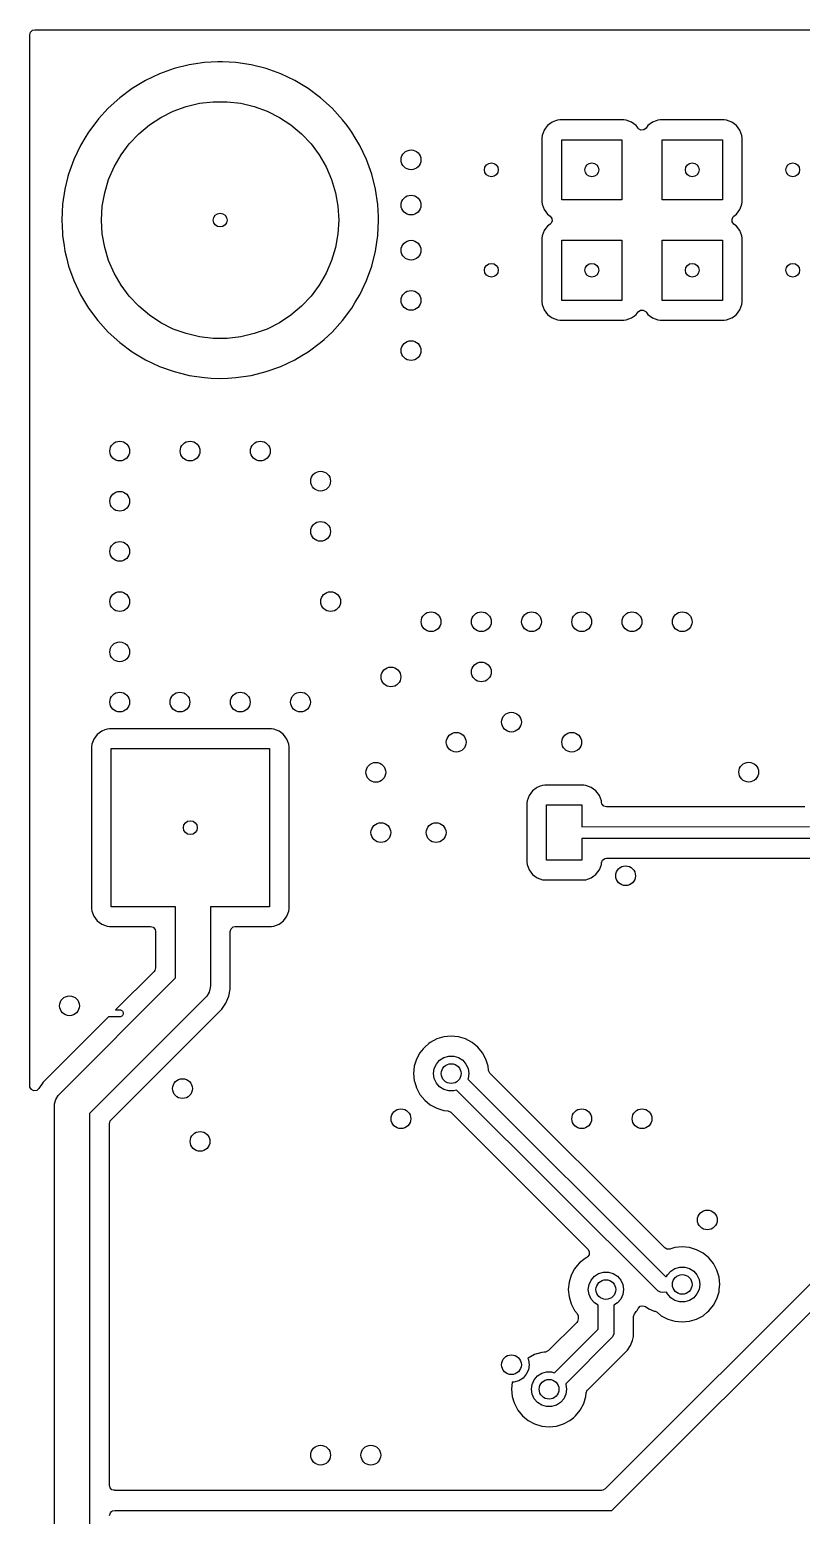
# Model space of a CAD drawing. Extents: x 0.01 to 3.19, y 0.01 to 2.39.
# Drawn here: x 0.01 to 0.779, y 0.91 to 2.39 of the extents above; entities that cross this region are included whole.
import ezdxf

# ---------------------------------------------------------------- set-up
doc = ezdxf.new("R2010")
doc.units = 0
doc.header["$MEASUREMENT"] = 0
doc.layers.add('BLACK', color=7, linetype='CONTINUOUS')

msp = doc.modelspace()

# ---------------------------------------------------------------- linework, layer by layer
at = {"layer": 'BLACK', "linetype": 'CONTINUOUS'}
for p, q in [((0.0104, 2.3846), (0.0112, 2.3873)), ((0.0104, 2.2), (0.0104, 2.3846)), ((0.0112, 2.3873), (0.0133, 2.3891)), ((0.0133, 2.3891), (0.0154, 2.3896)), ((0.0154, 2.3896), (3.1846, 2.3896)), ((0.1692, 2.3547), (0.1542, 2.3509)), ((0.1845, 2.3569), (0.1692, 2.3547)), ((0.1977, 2.3576), (0.1845, 2.3569)), ((0.2, 2.3577), (0.1977, 2.3576)), ((0.2022, 2.3576), (0.2, 2.3577)), ((0.2, 2.3577), (0.2, 2.3577)), ((0.2155, 2.3569), (0.2022, 2.3576)), ((0.2308, 2.3547), (0.2155, 2.3569)), ((0.2458, 2.3509), (0.2308, 2.3547)), ((0.1257, 2.3391), (0.1124, 2.3311)), ((0.1397, 2.3457), (0.1257, 2.3391)), ((0.1542, 2.3509), (0.1397, 2.3457)), ((0.2603, 2.3457), (0.2458, 2.3509)), ((0.2743, 2.3391), (0.2603, 2.3457)), ((0.2876, 2.3311), (0.2743, 2.3391)), ((0.1124, 2.3311), (0.1, 2.3219)), ((0.1124, 2.3311), (0.1124, 2.3311)), ((0.3, 2.3219), (0.2876, 2.3311)), ((0.2876, 2.3311), (0.2876, 2.3311)), ((0.0885, 2.3115), (0.0788, 2.3008)), ((0.1, 2.3219), (0.0885, 2.3115)), ((0.1, 2.3219), (0.1, 2.3219)), ((0.1, 2.3219), (0.1, 2.3219)), ((0.1409, 2.3023), (0.1532, 2.3085)), ((0.1532, 2.3085), (0.1661, 2.3131)), ((0.1661, 2.3131), (0.1795, 2.3163)), ((0.1795, 2.3163), (0.1931, 2.3179)), ((0.1931, 2.3179), (0.2069, 2.3179)), ((0.2069, 2.3179), (0.2205, 2.3163)), ((0.2205, 2.3163), (0.2339, 2.3131)), ((0.2339, 2.3131), (0.2468, 2.3085)), ((0.2468, 2.3085), (0.2591, 2.3023)), ((0.3115, 2.3115), (0.3, 2.3219)), ((0.3, 2.3219), (0.3, 2.3219)), ((0.3219, 2.3), (0.3115, 2.3115)), ((0.0781, 2.3), (0.0689, 2.2876)), ((0.0788, 2.3008), (0.0781, 2.3)), ((0.1189, 2.2859), (0.1295, 2.2947)), ((0.1295, 2.2947), (0.1409, 2.3023)), ((0.2591, 2.3023), (0.2705, 2.2947)), ((0.2705, 2.2947), (0.2811, 2.2859)), ((0.3263, 2.2941), (0.3219, 2.3)), ((0.3219, 2.3), (0.3219, 2.3)), ((0.3219, 2.3), (0.3219, 2.3)), ((0.3311, 2.2876), (0.3263, 2.2941)), ((0.5259, 2.2941), (0.524, 2.2915)), ((0.5282, 2.2958), (0.5259, 2.2941)), ((0.5305, 2.2975), (0.5282, 2.2958)), ((0.534, 2.2988), (0.5305, 2.2975)), ((0.5305, 2.2975), (0.5305, 2.2975)), ((0.5305, 2.2975), (0.5305, 2.2975)), ((0.5358, 2.2995), (0.534, 2.2988)), ((0.5381, 2.2997), (0.5358, 2.2995)), ((0.6019, 2.2997), (0.5381, 2.2997)), ((0.6042, 2.2995), (0.6019, 2.2997)), ((0.6095, 2.2975), (0.6042, 2.2995)), ((0.6141, 2.2941), (0.6095, 2.2975)), ((0.616, 2.2915), (0.6141, 2.2941)), ((0.6259, 2.2941), (0.624, 2.2915)), ((0.6305, 2.2975), (0.6259, 2.2941)), ((0.634, 2.2988), (0.6305, 2.2975)), ((0.6305, 2.2975), (0.6305, 2.2975)), ((0.6305, 2.2975), (0.6305, 2.2975)), ((0.6358, 2.2995), (0.634, 2.2988)), ((0.6381, 2.2997), (0.6358, 2.2995)), ((0.7019, 2.2997), (0.6381, 2.2997)), ((0.7042, 2.2995), (0.7019, 2.2997)), ((0.7095, 2.2975), (0.7042, 2.2995)), ((0.7141, 2.2941), (0.7095, 2.2975)), ((0.7175, 2.2895), (0.7141, 2.2941)), ((0.0652, 2.2815), (0.0609, 2.2743)), ((0.0689, 2.2876), (0.0652, 2.2815)), ((0.1095, 2.2759), (0.1189, 2.2859)), ((0.2811, 2.2859), (0.2905, 2.2759)), ((0.3345, 2.2819), (0.3311, 2.2876)), ((0.3391, 2.2743), (0.3345, 2.2819)), ((0.5205, 2.2842), (0.5203, 2.2819)), ((0.5203, 2.2819), (0.5203, 2.2181)), ((0.5225, 2.2895), (0.5205, 2.2842)), ((0.5227, 2.2897), (0.5225, 2.2895)), ((0.5225, 2.2895), (0.5225, 2.2895)), ((0.524, 2.2915), (0.5227, 2.2897)), ((0.54, 2.22), (0.54, 2.28)), ((0.54, 2.28), (0.6, 2.28)), ((0.6, 2.28), (0.6, 2.22)), ((0.6165, 2.2909), (0.616, 2.2915)), ((0.6189, 2.2896), (0.6165, 2.2909)), ((0.6217, 2.2898), (0.6189, 2.2896)), ((0.624, 2.2915), (0.6217, 2.2898)), ((0.64, 2.22), (0.64, 2.28)), ((0.64, 2.28), (0.7, 2.28)), ((0.7, 2.28), (0.7, 2.22)), ((0.7195, 2.2842), (0.7175, 2.2895)), ((0.7175, 2.2895), (0.7175, 2.2895)), ((0.7175, 2.2895), (0.7175, 2.2895)), ((0.7175, 2.2895), (0.7175, 2.2895)), ((0.7197, 2.2819), (0.7195, 2.2842)), ((0.7197, 2.2181), (0.7197, 2.2819)), ((0.0609, 2.2743), (0.0543, 2.2603)), ((0.0945, 2.253), (0.1013, 2.2649)), ((0.1013, 2.2649), (0.1095, 2.2759)), ((0.2905, 2.2759), (0.2987, 2.2649)), ((0.2987, 2.2649), (0.3055, 2.253)), ((0.3457, 2.2603), (0.3391, 2.2743)), ((0.0543, 2.2603), (0.0491, 2.2458)), ((0.0543, 2.2603), (0.0543, 2.2603)), ((0.089, 2.2404), (0.0945, 2.253)), ((0.3055, 2.253), (0.311, 2.2404)), ((0.3509, 2.2458), (0.3457, 2.2603)), ((0.0485, 2.2433), (0.0453, 2.2308)), ((0.0491, 2.2458), (0.0485, 2.2433)), ((0.0851, 2.2272), (0.089, 2.2404)), ((0.311, 2.2404), (0.3149, 2.2272)), ((0.3547, 2.2308), (0.3509, 2.2458)), ((0.0453, 2.2308), (0.0431, 2.2158)), ((0.0453, 2.2308), (0.0453, 2.2308)), ((0.0827, 2.2137), (0.0851, 2.2272)), ((0.3149, 2.2272), (0.3173, 2.2137)), ((0.3569, 2.2155), (0.3547, 2.2308)), ((0.6, 2.22), (0.54, 2.22)), ((0.7, 2.22), (0.64, 2.22)), ((0.0427, 2.2081), (0.0423, 2.2)), ((0.0431, 2.2155), (0.0427, 2.2081)), ((0.0431, 2.2158), (0.0431, 2.2155)), ((0.0819, 2.2), (0.0827, 2.2137)), ((0.3173, 2.2137), (0.3181, 2.2)), ((0.3575, 2.2035), (0.3569, 2.2155)), ((0.5203, 2.2181), (0.5203, 2.2181)), ((0.5203, 2.2181), (0.5205, 2.2158)), ((0.5205, 2.2158), (0.5205, 2.2158)), ((0.5205, 2.2158), (0.5225, 2.2105)), ((0.5225, 2.2105), (0.5225, 2.2105)), ((0.5225, 2.2105), (0.5259, 2.2059)), ((0.5259, 2.2059), (0.5272, 2.205)), ((0.5272, 2.205), (0.5285, 2.204)), ((0.7115, 2.204), (0.7141, 2.2059)), ((0.7141, 2.2059), (0.7175, 2.2105)), ((0.7175, 2.2105), (0.7188, 2.214)), ((0.7175, 2.2105), (0.7175, 2.2105)), ((0.7175, 2.2105), (0.7175, 2.2105)), ((0.7188, 2.214), (0.7195, 2.2158)), ((0.7195, 2.2158), (0.7197, 2.2181)), ((0.0104, 1.781), (0.0104, 2.2)), ((0.0423, 2.2), (0.0426, 2.194)), ((0.0423, 2.2), (0.0423, 2.2)), ((0.0426, 2.194), (0.043, 2.1865)), ((0.0827, 2.1863), (0.0819, 2.2)), ((0.3181, 2.2), (0.3173, 2.1863)), ((0.3569, 2.1845), (0.3577, 2.1995)), ((0.3577, 2.2), (0.3575, 2.2035)), ((0.3577, 2.1995), (0.3577, 2.2)), ((0.3577, 2.2), (0.3577, 2.2)), ((0.5227, 2.1897), (0.5225, 2.1895)), ((0.5242, 2.1918), (0.5227, 2.1897)), ((0.5259, 2.1941), (0.5242, 2.1918)), ((0.5285, 2.196), (0.5259, 2.1941)), ((0.5259, 2.1941), (0.5259, 2.1941)), ((0.5259, 2.1941), (0.5259, 2.1941)), ((0.5285, 2.204), (0.5302, 2.2017)), ((0.5291, 2.1965), (0.5285, 2.196)), ((0.5304, 2.1989), (0.5291, 2.1965)), ((0.5302, 2.2017), (0.5304, 2.1989)), ((0.7096, 2.2011), (0.7109, 2.2035)), ((0.7098, 2.1983), (0.7096, 2.2011)), ((0.7115, 2.196), (0.7098, 2.1983)), ((0.7109, 2.2035), (0.7115, 2.204)), ((0.7141, 2.1941), (0.7115, 2.196)), ((0.7175, 2.1895), (0.7141, 2.1941)), ((0.043, 2.1865), (0.0431, 2.1845)), ((0.0431, 2.1845), (0.0431, 2.1845)), ((0.0431, 2.1845), (0.0446, 2.1742)), ((0.0851, 2.1728), (0.0827, 2.1863)), ((0.3173, 2.1863), (0.3149, 2.1728)), ((0.3547, 2.1692), (0.3569, 2.1845)), ((0.5205, 2.1842), (0.5203, 2.1819)), ((0.5203, 2.1819), (0.5203, 2.1181)), ((0.5225, 2.1895), (0.5205, 2.1842)), ((0.5225, 2.1895), (0.5225, 2.1895)), ((0.54, 2.12), (0.54, 2.18)), ((0.54, 2.18), (0.6, 2.18)), ((0.6, 2.18), (0.6, 2.12)), ((0.64, 2.12), (0.64, 2.18)), ((0.64, 2.18), (0.7, 2.18)), ((0.7, 2.18), (0.7, 2.12)), ((0.7195, 2.1842), (0.7175, 2.1895)), ((0.7175, 2.1895), (0.7175, 2.1895)), ((0.7175, 2.1895), (0.7175, 2.1895)), ((0.7175, 2.1895), (0.7175, 2.1895)), ((0.7197, 2.1819), (0.7195, 2.1842)), ((0.7197, 2.1181), (0.7197, 2.1819)), ((0.0446, 2.1742), (0.0453, 2.1692)), ((0.0453, 2.1692), (0.047, 2.1628)), ((0.047, 2.1628), (0.0491, 2.1542)), ((0.089, 2.1596), (0.0851, 2.1728)), ((0.3149, 2.1728), (0.311, 2.1596)), ((0.3509, 2.1542), (0.3547, 2.1692)), ((0.0491, 2.1542), (0.0543, 2.1397)), ((0.0945, 2.147), (0.089, 2.1596)), ((0.1013, 2.1351), (0.0945, 2.147)), ((0.3055, 2.147), (0.2987, 2.1351)), ((0.311, 2.1596), (0.3055, 2.147)), ((0.3457, 2.1397), (0.3509, 2.1542)), ((0.0543, 2.1397), (0.0609, 2.1257)), ((0.1095, 2.1241), (0.1013, 2.1351)), ((0.2987, 2.1351), (0.2905, 2.1241)), ((0.3391, 2.1257), (0.3457, 2.1397)), ((0.0609, 2.1257), (0.0689, 2.1124)), ((0.1189, 2.1141), (0.1095, 2.1241)), ((0.2905, 2.1241), (0.2811, 2.1141)), ((0.3311, 2.1124), (0.3345, 2.1181)), ((0.3345, 2.1181), (0.3391, 2.1257)), ((0.5203, 2.1181), (0.5203, 2.1181)), ((0.5203, 2.1181), (0.5205, 2.1158)), ((0.5205, 2.1158), (0.5205, 2.1158)), ((0.5205, 2.1158), (0.5225, 2.1105)), ((0.6, 2.12), (0.54, 2.12)), ((0.7, 2.12), (0.64, 2.12)), ((0.7175, 2.1105), (0.7195, 2.1158)), ((0.7195, 2.1158), (0.7197, 2.1181)), ((0.7195, 2.1158), (0.7195, 2.1158)), ((0.0689, 2.1124), (0.0781, 2.1)), ((0.1295, 2.1053), (0.1189, 2.1141)), ((0.1409, 2.0977), (0.1295, 2.1053)), ((0.2705, 2.1053), (0.2591, 2.0977)), ((0.2811, 2.1141), (0.2705, 2.1053)), ((0.3219, 2.1), (0.3311, 2.1124)), ((0.5225, 2.1105), (0.5225, 2.1105)), ((0.5225, 2.1105), (0.5259, 2.1059)), ((0.5259, 2.1059), (0.5305, 2.1025)), ((0.5305, 2.1025), (0.5305, 2.1025)), ((0.5305, 2.1025), (0.5358, 2.1005)), ((0.6042, 2.1005), (0.6095, 2.1025)), ((0.6095, 2.1025), (0.6126, 2.1048)), ((0.6095, 2.1025), (0.6095, 2.1025)), ((0.6095, 2.1025), (0.6095, 2.1025)), ((0.6126, 2.1048), (0.6141, 2.1059)), ((0.6141, 2.1059), (0.616, 2.1085)), ((0.6141, 2.1059), (0.6141, 2.1059)), ((0.6141, 2.1059), (0.6141, 2.1059)), ((0.616, 2.1085), (0.6183, 2.1102)), ((0.6183, 2.1102), (0.6211, 2.1104)), ((0.6211, 2.1104), (0.6235, 2.1091)), ((0.6235, 2.1091), (0.624, 2.1085)), ((0.624, 2.1085), (0.6243, 2.1081)), ((0.6243, 2.1081), (0.6259, 2.1059)), ((0.6259, 2.1059), (0.6305, 2.1025)), ((0.6305, 2.1025), (0.6305, 2.1025)), ((0.6305, 2.1025), (0.6358, 2.1005)), ((0.7042, 2.1005), (0.7095, 2.1025)), ((0.7095, 2.1025), (0.711, 2.1037)), ((0.7095, 2.1025), (0.7095, 2.1025)), ((0.7095, 2.1025), (0.7095, 2.1025)), ((0.711, 2.1037), (0.7141, 2.1059)), ((0.7141, 2.1059), (0.7158, 2.1082)), ((0.7158, 2.1082), (0.7175, 2.1105)), ((0.7175, 2.1105), (0.7175, 2.1105)), ((0.7175, 2.1105), (0.7175, 2.1105)), ((0.0781, 2.1), (0.0885, 2.0885)), ((0.0885, 2.0885), (0.1, 2.0781)), ((0.1532, 2.0915), (0.1409, 2.0977)), ((0.1661, 2.0869), (0.1532, 2.0915)), ((0.1795, 2.0837), (0.1661, 2.0869)), ((0.2339, 2.0869), (0.2205, 2.0837)), ((0.2468, 2.0915), (0.2339, 2.0869)), ((0.2591, 2.0977), (0.2468, 2.0915)), ((0.3034, 2.0812), (0.3115, 2.0885)), ((0.3115, 2.0885), (0.3219, 2.1)), ((0.3219, 2.1), (0.3219, 2.1)), ((0.3219, 2.1), (0.3219, 2.1)), ((0.5358, 2.1005), (0.5358, 2.1005)), ((0.5358, 2.1005), (0.5381, 2.1003)), ((0.5381, 2.1003), (0.5381, 2.1003)), ((0.5381, 2.1003), (0.6019, 2.1003)), ((0.6019, 2.1003), (0.6042, 2.1005)), ((0.6019, 2.1003), (0.6019, 2.1003)), ((0.6042, 2.1005), (0.6042, 2.1005)), ((0.6358, 2.1005), (0.6358, 2.1005)), ((0.6358, 2.1005), (0.6381, 2.1003)), ((0.6381, 2.1003), (0.6381, 2.1003)), ((0.6381, 2.1003), (0.7019, 2.1003)), ((0.7019, 2.1003), (0.7042, 2.1005)), ((0.7019, 2.1003), (0.7019, 2.1003)), ((0.7042, 2.1005), (0.7042, 2.1005)), ((0.1, 2.0781), (0.1124, 2.0689)), ((0.1931, 2.0821), (0.1795, 2.0837)), ((0.2069, 2.0821), (0.1931, 2.0821)), ((0.2205, 2.0837), (0.2069, 2.0821)), ((0.2876, 2.0689), (0.3, 2.0781)), ((0.3, 2.0781), (0.3034, 2.0812)), ((0.1124, 2.0689), (0.1257, 2.0609)), ((0.1257, 2.0609), (0.1397, 2.0543)), ((0.2603, 2.0543), (0.2743, 2.0609)), ((0.2743, 2.0609), (0.2814, 2.0652)), ((0.2814, 2.0652), (0.2876, 2.0689)), ((0.1397, 2.0543), (0.1542, 2.0491)), ((0.1542, 2.0491), (0.1617, 2.0472)), ((0.1617, 2.0472), (0.1692, 2.0453)), ((0.1692, 2.0453), (0.1692, 2.0453)), ((0.1692, 2.0453), (0.1692, 2.0453)), ((0.1692, 2.0453), (0.1845, 2.0431)), ((0.1845, 2.0431), (0.1845, 2.0431)), ((0.1845, 2.0431), (0.1845, 2.0431)), ((0.1845, 2.0431), (0.1912, 2.0427)), ((0.1912, 2.0427), (0.2, 2.0423)), ((0.2, 2.0423), (0.2077, 2.0427)), ((0.2, 2.0423), (0.2, 2.0423)), ((0.2, 2.0423), (0.2, 2.0423)), ((0.2077, 2.0427), (0.2155, 2.0431)), ((0.2155, 2.0431), (0.2308, 2.0453)), ((0.2155, 2.0431), (0.2155, 2.0431)), ((0.2155, 2.0431), (0.2155, 2.0431)), ((0.2308, 2.0453), (0.242, 2.0482)), ((0.2308, 2.0453), (0.2308, 2.0453)), ((0.242, 2.0482), (0.2458, 2.0491)), ((0.2458, 2.0491), (0.2603, 2.0543)), ((0.2603, 2.0543), (0.2603, 2.0543)), ((0.0104, 1.3378), (0.0104, 1.781)), ((0.0775, 1.6877), (0.0741, 1.6832)), ((0.0799, 1.6895), (0.0775, 1.6877)), ((0.0821, 1.6911), (0.0799, 1.6895)), ((0.0851, 1.6923), (0.0821, 1.6911)), ((0.0821, 1.6911), (0.0821, 1.6911)), ((0.0821, 1.6911), (0.0821, 1.6911)), ((0.0874, 1.6931), (0.0851, 1.6923)), ((0.0897, 1.6934), (0.0874, 1.6931)), ((0.251, 1.6934), (0.0897, 1.6934)), ((0.2533, 1.6931), (0.251, 1.6934)), ((0.2586, 1.6911), (0.2533, 1.6931)), ((0.2632, 1.6877), (0.2586, 1.6911)), ((0.2665, 1.6832), (0.2632, 1.6877)), ((0.0721, 1.6779), (0.0719, 1.6755)), ((0.0719, 1.6755), (0.0719, 1.5143)), ((0.0741, 1.6832), (0.0721, 1.6779)), ((0.0741, 1.6832), (0.0741, 1.6832)), ((0.0916, 1.5162), (0.0916, 1.6737)), ((0.0916, 1.6737), (0.2491, 1.6737)), ((0.2491, 1.6737), (0.2491, 1.5162)), ((0.2685, 1.6779), (0.2665, 1.6832)), ((0.2688, 1.6755), (0.2685, 1.6779)), ((0.2688, 1.5143), (0.2688, 1.6755)), ((0.5109, 1.6316), (0.5075, 1.627)), ((0.5146, 1.6343), (0.5109, 1.6316)), ((0.5155, 1.635), (0.5146, 1.6343)), ((0.5185, 1.6361), (0.5155, 1.635)), ((0.5155, 1.635), (0.5155, 1.635)), ((0.5155, 1.635), (0.5155, 1.635)), ((0.5208, 1.637), (0.5185, 1.6361)), ((0.5231, 1.6372), (0.5208, 1.637)), ((0.5619, 1.6372), (0.5231, 1.6372)), ((0.5642, 1.637), (0.5619, 1.6372)), ((0.5695, 1.635), (0.5642, 1.637)), ((0.5741, 1.6316), (0.5695, 1.635)), ((0.5775, 1.627), (0.5741, 1.6316)), ((0.5055, 1.6217), (0.5053, 1.6194)), ((0.5053, 1.6194), (0.5053, 1.5606)), ((0.5075, 1.627), (0.5055, 1.6217)), ((0.5075, 1.627), (0.5075, 1.627)), ((0.525, 1.5625), (0.525, 1.6175)), ((0.525, 1.6175), (0.56, 1.6175)), ((0.56, 1.6175), (0.56, 1.5958)), ((0.5795, 1.6217), (0.5775, 1.627)), ((0.5795, 1.6211), (0.5795, 1.6217)), ((0.5796, 1.62), (0.5795, 1.6211)), ((0.5801, 1.6185), (0.5796, 1.62)), ((0.5819, 1.6164), (0.5801, 1.6185)), ((0.5846, 1.6156), (0.5819, 1.6164)), ((0.7822, 1.6156), (0.5846, 1.6156)), ((0.56, 1.5958), (0.7867, 1.5959)), ((0.79, 1.5842), (0.56, 1.5841)), ((0.56, 1.5841), (0.56, 1.5625)), ((0.5053, 1.5606), (0.5053, 1.5606)), ((0.5053, 1.5606), (0.5055, 1.5583)), ((0.5055, 1.5583), (0.5055, 1.5583)), ((0.5055, 1.5583), (0.5075, 1.553)), ((0.56, 1.5625), (0.525, 1.5625)), ((0.5775, 1.553), (0.5795, 1.5583)), ((0.5795, 1.5583), (0.5796, 1.56)), ((0.5795, 1.5583), (0.5795, 1.5583)), ((0.5796, 1.56), (0.5807, 1.5625)), ((0.5807, 1.5625), (0.583, 1.5641)), ((0.583, 1.5641), (0.5846, 1.5644)), ((0.5846, 1.5644), (0.7914, 1.5644)), ((0.5075, 1.553), (0.5075, 1.553)), ((0.5075, 1.553), (0.5109, 1.5484)), ((0.5109, 1.5484), (0.5155, 1.545)), ((0.5155, 1.545), (0.5155, 1.545)), ((0.5155, 1.545), (0.5208, 1.543)), ((0.5208, 1.543), (0.5208, 1.543)), ((0.5208, 1.543), (0.5231, 1.5428)), ((0.5231, 1.5428), (0.5231, 1.5428)), ((0.5231, 1.5428), (0.5619, 1.5428)), ((0.5619, 1.5428), (0.5642, 1.543)), ((0.5619, 1.5428), (0.5619, 1.5428)), ((0.5642, 1.543), (0.5695, 1.545)), ((0.5642, 1.543), (0.5642, 1.543)), ((0.5695, 1.545), (0.5721, 1.547)), ((0.5695, 1.545), (0.5695, 1.545)), ((0.5695, 1.545), (0.5695, 1.545)), ((0.5721, 1.547), (0.5741, 1.5484)), ((0.5741, 1.5484), (0.5758, 1.5507)), ((0.5758, 1.5507), (0.5775, 1.553)), ((0.5775, 1.553), (0.5775, 1.553)), ((0.5775, 1.553), (0.5775, 1.553)), ((0.0719, 1.5143), (0.0719, 1.5143)), ((0.0719, 1.5143), (0.0721, 1.5119)), ((0.0721, 1.5119), (0.0721, 1.5119)), ((0.0721, 1.5119), (0.0741, 1.5066)), ((0.1554, 1.5162), (0.0916, 1.5162)), ((0.1555, 1.4452), (0.1554, 1.5162)), ((0.2491, 1.5162), (0.1903, 1.5162)), ((0.1903, 1.5162), (0.1904, 1.4378)), ((0.2665, 1.5066), (0.2685, 1.5119)), ((0.2685, 1.5119), (0.2688, 1.5143)), ((0.2685, 1.5119), (0.2685, 1.5119)), ((0.0741, 1.5066), (0.0741, 1.5066)), ((0.0741, 1.5066), (0.0775, 1.5021)), ((0.0775, 1.5021), (0.0821, 1.4987)), ((0.0821, 1.4987), (0.0821, 1.4987)), ((0.0821, 1.4987), (0.0874, 1.4967)), ((0.0874, 1.4967), (0.0874, 1.4967)), ((0.0874, 1.4967), (0.0897, 1.4965)), ((0.0897, 1.4965), (0.0897, 1.4965)), ((0.0897, 1.4965), (0.1306, 1.4965)), ((0.1306, 1.4965), (0.1333, 1.4957)), ((0.1333, 1.4957), (0.1352, 1.4936)), ((0.2108, 1.4942), (0.213, 1.496)), ((0.213, 1.496), (0.215, 1.4965)), ((0.215, 1.4965), (0.251, 1.4965)), ((0.251, 1.4965), (0.2533, 1.4967)), ((0.251, 1.4965), (0.251, 1.4965)), ((0.2533, 1.4967), (0.2586, 1.4987)), ((0.2533, 1.4967), (0.2533, 1.4967)), ((0.2586, 1.4987), (0.2601, 1.4998)), ((0.2586, 1.4987), (0.2586, 1.4987)), ((0.2586, 1.4987), (0.2586, 1.4987)), ((0.2601, 1.4998), (0.2632, 1.5021)), ((0.2632, 1.5021), (0.2658, 1.5057)), ((0.2658, 1.5057), (0.2665, 1.5066)), ((0.2665, 1.5066), (0.2665, 1.5066)), ((0.2665, 1.5066), (0.2665, 1.5066)), ((0.1352, 1.4936), (0.1356, 1.4915)), ((0.1356, 1.4915), (0.1356, 1.4553)), ((0.2101, 1.4915), (0.2108, 1.4942)), ((0.2101, 1.4415), (0.2101, 1.4915)), ((0.1342, 1.4518), (0.0959, 1.4135)), ((0.1348, 1.4526), (0.1342, 1.4518)), ((0.1356, 1.4553), (0.1348, 1.4526)), ((0.0387, 1.3283), (0.1555, 1.4452)), ((0.1902, 1.4355), (0.189, 1.4311)), ((0.1904, 1.4378), (0.1902, 1.4355)), ((0.2101, 1.4342), (0.2101, 1.4415)), ((0.1867, 1.4272), (0.07, 1.3102)), ((0.189, 1.4311), (0.1867, 1.4272)), ((0.2058, 1.4202), (0.2086, 1.427)), ((0.2086, 1.427), (0.2101, 1.4342)), ((0.0889, 1.4065), (0.0289, 1.3465)), ((0.1007, 1.4065), (0.0889, 1.4065)), ((0.0959, 1.4135), (0.1, 1.4135)), ((0.1, 1.4135), (0.1007, 1.4135)), ((0.1007, 1.4135), (0.102, 1.4129)), ((0.102, 1.4071), (0.1007, 1.4065)), ((0.102, 1.4129), (0.1029, 1.412)), ((0.1029, 1.408), (0.102, 1.4071)), ((0.1029, 1.412), (0.1035, 1.4107)), ((0.1035, 1.4093), (0.1029, 1.408)), ((0.1035, 1.4107), (0.1035, 1.4093)), ((0.1376, 1.35), (0.2017, 1.4141)), ((0.2017, 1.4141), (0.2058, 1.4202)), ((0.2017, 1.4141), (0.2017, 1.4141)), ((0.4036, 1.3764), (0.402, 1.3746)), ((0.4079, 1.38), (0.4036, 1.3764)), ((0.4092, 1.3811), (0.4079, 1.38)), ((0.4157, 1.3846), (0.4092, 1.3811)), ((0.4092, 1.3811), (0.4092, 1.3811)), ((0.4092, 1.3811), (0.4092, 1.3811)), ((0.4227, 1.3867), (0.4157, 1.3846)), ((0.43, 1.3874), (0.4227, 1.3867)), ((0.4227, 1.3867), (0.4227, 1.3867)), ((0.4227, 1.3867), (0.4227, 1.3867)), ((0.4373, 1.3867), (0.43, 1.3874)), ((0.43, 1.3874), (0.43, 1.3874)), ((0.4443, 1.3846), (0.4373, 1.3867)), ((0.4373, 1.3867), (0.4373, 1.3867)), ((0.4373, 1.3867), (0.4373, 1.3867)), ((0.4508, 1.3811), (0.4443, 1.3846)), ((0.4564, 1.3764), (0.4508, 1.3811)), ((0.4611, 1.3708), (0.4564, 1.3764)), ((0.3954, 1.3643), (0.3933, 1.3573)), ((0.3989, 1.3708), (0.3954, 1.3643)), ((0.402, 1.3746), (0.3989, 1.3708)), ((0.3989, 1.3708), (0.3989, 1.3708)), ((0.4153, 1.3595), (0.4185, 1.3632)), ((0.4185, 1.3632), (0.4227, 1.3659)), ((0.4227, 1.3659), (0.4275, 1.3673)), ((0.4275, 1.3673), (0.4325, 1.3673)), ((0.4325, 1.3673), (0.4373, 1.3659)), ((0.4373, 1.3659), (0.4415, 1.3632)), ((0.4415, 1.3632), (0.4447, 1.3595)), ((0.4646, 1.3643), (0.4611, 1.3708)), ((0.4667, 1.3573), (0.4646, 1.3643)), ((0.0289, 1.3465), (0.0237, 1.3413)), ((0.0913, 1.3036), (0.1376, 1.35)), ((0.3933, 1.3573), (0.3926, 1.35)), ((0.3926, 1.35), (0.3926, 1.35)), ((0.3926, 1.35), (0.3933, 1.3427)), ((0.3933, 1.3573), (0.3933, 1.3573)), ((0.3933, 1.3573), (0.3933, 1.3573)), ((0.4125, 1.35), (0.4132, 1.3549)), ((0.4132, 1.3451), (0.4125, 1.35)), ((0.4132, 1.3549), (0.4153, 1.3595)), ((0.4447, 1.3595), (0.4468, 1.3549)), ((0.4468, 1.3549), (0.4475, 1.35)), ((0.4475, 1.35), (0.4468, 1.3451)), ((0.4671, 1.3535), (0.4667, 1.3573)), ((0.4667, 1.3573), (0.4667, 1.3573)), ((0.4667, 1.3573), (0.4667, 1.3573)), ((0.4671, 1.353), (0.4671, 1.3535)), ((0.4685, 1.3505), (0.4671, 1.353)), ((0.6426, 1.1764), (0.4685, 1.3505)), ((0.0106, 1.3365), (0.0104, 1.3378)), ((0.0121, 1.3341), (0.0106, 1.3365)), ((0.0146, 1.3329), (0.0121, 1.3341)), ((0.0174, 1.3333), (0.0146, 1.3329)), ((0.0195, 1.3351), (0.0174, 1.3333)), ((0.0196, 1.3352), (0.0195, 1.3351)), ((0.0237, 1.3413), (0.0196, 1.3352)), ((0.0196, 1.3352), (0.0196, 1.3352)), ((0.3933, 1.3427), (0.3933, 1.3427)), ((0.3933, 1.3427), (0.3933, 1.3427)), ((0.3933, 1.3427), (0.3937, 1.3413)), ((0.3937, 1.3413), (0.3954, 1.3357)), ((0.3954, 1.3357), (0.3989, 1.3292)), ((0.4153, 1.3405), (0.4132, 1.3451)), ((0.4185, 1.3368), (0.4153, 1.3405)), ((0.4227, 1.3341), (0.4185, 1.3368)), ((0.4275, 1.3327), (0.4227, 1.3341)), ((0.4325, 1.3327), (0.4275, 1.3327)), ((0.4354, 1.3335), (0.4325, 1.3327)), ((0.6356, 1.1335), (0.4354, 1.3335)), ((0.4468, 1.3451), (0.4465, 1.3444)), ((0.4465, 1.3444), (0.6434, 1.1478)), ((0.0351, 1.3176), (0.0352, 1.3199)), ((0.0352, 0.6401), (0.0351, 1.3176)), ((0.0352, 1.3199), (0.0364, 1.3243)), ((0.0364, 1.3243), (0.0387, 1.3283)), ((0.3989, 1.3292), (0.4036, 1.3236)), ((0.4036, 1.3236), (0.4092, 1.3189)), ((0.4092, 1.3189), (0.4157, 1.3154)), ((0.07, 1.3102), (0.0701, 0.6495)), ((0.0898, 1.3001), (0.0906, 1.3028)), ((0.0906, 1.3028), (0.0913, 1.3036)), ((0.4157, 1.3154), (0.4227, 1.3133)), ((0.4227, 1.3133), (0.4265, 1.3129)), ((0.4265, 1.3129), (0.4291, 1.3119)), ((0.4291, 1.3119), (0.4295, 1.3115)), ((0.4295, 1.3115), (0.5662, 1.1748)), ((0.0898, 0.9399), (0.0898, 1.3001)), ((0.8445, 1.1976), (0.5832, 0.9364)), ((0.5673, 1.1696), (0.5656, 1.1674)), ((0.5662, 1.1748), (0.5675, 1.1724)), ((0.5675, 1.1724), (0.5673, 1.1696)), ((0.59, 0.915), (0.8585, 1.1835)), ((0.6448, 1.1751), (0.6426, 1.1764)), ((0.6476, 1.1751), (0.6448, 1.1751)), ((0.6508, 1.1761), (0.6476, 1.1751)), ((0.6527, 1.1767), (0.6508, 1.1761)), ((0.66, 1.1774), (0.6527, 1.1767)), ((0.6673, 1.1767), (0.66, 1.1774)), ((0.66, 1.1774), (0.66, 1.1774)), ((0.6743, 1.1746), (0.6673, 1.1767)), ((0.6673, 1.1767), (0.6673, 1.1767)), ((0.6673, 1.1767), (0.6673, 1.1767)), ((0.6808, 1.1711), (0.6743, 1.1746)), ((0.6864, 1.1664), (0.6808, 1.1711)), ((0.5529, 1.1557), (0.5495, 1.1492)), ((0.5555, 1.1588), (0.5529, 1.1557)), ((0.5529, 1.1557), (0.5529, 1.1557)), ((0.5576, 1.1614), (0.5555, 1.1588)), ((0.5633, 1.166), (0.5576, 1.1614)), ((0.565, 1.1669), (0.5633, 1.166)), ((0.5656, 1.1674), (0.565, 1.1669)), ((0.6485, 1.1532), (0.6527, 1.1559)), ((0.6527, 1.1559), (0.6575, 1.1573)), ((0.6575, 1.1573), (0.6625, 1.1573)), ((0.6625, 1.1573), (0.6673, 1.1559)), ((0.6673, 1.1559), (0.6715, 1.1532)), ((0.6911, 1.1608), (0.6864, 1.1664)), ((0.6946, 1.1543), (0.6911, 1.1608)), ((0.6967, 1.1473), (0.6946, 1.1543)), ((0.5474, 1.1422), (0.5466, 1.1349)), ((0.5495, 1.1492), (0.5474, 1.1422)), ((0.5474, 1.1422), (0.5474, 1.1422)), ((0.5474, 1.1422), (0.5474, 1.1422)), ((0.5665, 1.1349), (0.5672, 1.1399)), ((0.5672, 1.1399), (0.5693, 1.1444)), ((0.5693, 1.1444), (0.5726, 1.1482)), ((0.5726, 1.1482), (0.5768, 1.1509)), ((0.5768, 1.1509), (0.5815, 1.1523)), ((0.5815, 1.1523), (0.5865, 1.1523)), ((0.5865, 1.1523), (0.5913, 1.1509)), ((0.5913, 1.1509), (0.5955, 1.1482)), ((0.5955, 1.1482), (0.5988, 1.1444)), ((0.5988, 1.1444), (0.6008, 1.1399)), ((0.6008, 1.1399), (0.6016, 1.1349)), ((0.6434, 1.1478), (0.6445, 1.1478)), ((0.6445, 1.1478), (0.6453, 1.1495)), ((0.6453, 1.1495), (0.6485, 1.1532)), ((0.6715, 1.1532), (0.6747, 1.1495)), ((0.6747, 1.1495), (0.6768, 1.1449)), ((0.6768, 1.1449), (0.6775, 1.14)), ((0.6775, 1.14), (0.6768, 1.1351)), ((0.6974, 1.14), (0.6967, 1.1473)), ((0.6967, 1.1473), (0.6967, 1.1473)), ((0.6967, 1.1473), (0.6967, 1.1473)), ((0.6969, 1.1349), (0.6974, 1.14)), ((0.6974, 1.14), (0.6974, 1.14)), ((0.5466, 1.1349), (0.5466, 1.1349)), ((0.5466, 1.1349), (0.5474, 1.1276)), ((0.5474, 1.1276), (0.5495, 1.1206)), ((0.5672, 1.13), (0.5665, 1.1349)), ((0.5693, 1.1254), (0.5672, 1.13)), ((0.5726, 1.1217), (0.5693, 1.1254)), ((0.5988, 1.1254), (0.5955, 1.1217)), ((0.6008, 1.13), (0.5988, 1.1254)), ((0.6016, 1.1349), (0.6008, 1.13)), ((0.6385, 1.1323), (0.6356, 1.1335)), ((0.64, 1.1321), (0.6385, 1.1323)), ((0.6445, 1.1322), (0.64, 1.1321)), ((0.6453, 1.1305), (0.6445, 1.1322)), ((0.6485, 1.1268), (0.6453, 1.1305)), ((0.6527, 1.1241), (0.6485, 1.1268)), ((0.6715, 1.1268), (0.6673, 1.1241)), ((0.6747, 1.1305), (0.6715, 1.1268)), ((0.6768, 1.1351), (0.6747, 1.1305)), ((0.6911, 1.1192), (0.6946, 1.1257)), ((0.6946, 1.1257), (0.6967, 1.1327)), ((0.6967, 1.1327), (0.6969, 1.1349)), ((0.5495, 1.1206), (0.5529, 1.1141)), ((0.5529, 1.1141), (0.5553, 1.1112)), ((0.5553, 1.1112), (0.5564, 1.1086)), ((0.5762, 1.1193), (0.5726, 1.1217)), ((0.5763, 1.0956), (0.5762, 1.1193)), ((0.5955, 1.1217), (0.5918, 1.1193)), ((0.5918, 1.1193), (0.5919, 1.0922)), ((0.6116, 1.1081), (0.6124, 1.1108)), ((0.6124, 1.1108), (0.6127, 1.1112)), ((0.6127, 1.1112), (0.6142, 1.113)), ((0.6142, 1.113), (0.6151, 1.1141)), ((0.6151, 1.1141), (0.6162, 1.1162)), ((0.6162, 1.1162), (0.6182, 1.1182)), ((0.6182, 1.1182), (0.6209, 1.1188)), ((0.6209, 1.1188), (0.6234, 1.118)), ((0.6234, 1.118), (0.6269, 1.1156)), ((0.6269, 1.1156), (0.632, 1.1135)), ((0.632, 1.1135), (0.632, 1.1135)), ((0.632, 1.1135), (0.633, 1.1133)), ((0.633, 1.1133), (0.6351, 1.1123)), ((0.6351, 1.1123), (0.6392, 1.1089)), ((0.6575, 1.1227), (0.6527, 1.1241)), ((0.6625, 1.1227), (0.6575, 1.1227)), ((0.6673, 1.1241), (0.6625, 1.1227)), ((0.6808, 1.1089), (0.6849, 1.1123)), ((0.6849, 1.1123), (0.6864, 1.1136)), ((0.6864, 1.1136), (0.6911, 1.1192)), ((0.555, 1.1022), (0.5269, 1.0741)), ((0.5329, 1.0521), (0.5763, 1.0956)), ((0.5557, 1.103), (0.555, 1.1022)), ((0.5565, 1.1057), (0.5557, 1.103)), ((0.5564, 1.1086), (0.5565, 1.1081)), ((0.5565, 1.1081), (0.5565, 1.1057)), ((0.6116, 1.0895), (0.6116, 1.1081)), ((0.6392, 1.1089), (0.6457, 1.1054)), ((0.6457, 1.1054), (0.6527, 1.1033)), ((0.6527, 1.1033), (0.6527, 1.1033)), ((0.6527, 1.1033), (0.6527, 1.1033)), ((0.6527, 1.1033), (0.66, 1.1026)), ((0.66, 1.1026), (0.6673, 1.1033)), ((0.66, 1.1026), (0.66, 1.1026)), ((0.66, 1.1026), (0.66, 1.1026)), ((0.6673, 1.1033), (0.6743, 1.1054)), ((0.6673, 1.1033), (0.6673, 1.1033)), ((0.6673, 1.1033), (0.6673, 1.1033)), ((0.6743, 1.1054), (0.6808, 1.1089)), ((0.6808, 1.1089), (0.6808, 1.1089)), ((0.5906, 1.0879), (0.544, 1.0411)), ((0.5918, 1.0907), (0.5906, 1.0879)), ((0.5919, 1.0922), (0.5918, 1.0907)), ((0.6085, 1.0792), (0.6106, 1.0842)), ((0.6106, 1.0842), (0.6114, 1.0882)), ((0.6114, 1.0882), (0.6116, 1.0895)), ((0.5066, 1.0667), (0.5062, 1.0663)), ((0.5062, 1.0663), (0.5068, 1.0649)), ((0.5131, 1.0702), (0.5066, 1.0667)), ((0.5066, 1.0667), (0.5066, 1.0667)), ((0.5066, 1.0667), (0.5066, 1.0667)), ((0.5201, 1.0723), (0.5131, 1.0702)), ((0.5226, 1.0725), (0.5201, 1.0723)), ((0.5201, 1.0723), (0.5201, 1.0723)), ((0.5201, 1.0723), (0.5201, 1.0723)), ((0.5239, 1.0727), (0.5226, 1.0725)), ((0.5245, 1.0728), (0.5239, 1.0727)), ((0.5269, 1.0741), (0.5245, 1.0728)), ((0.5659, 1.0351), (0.6055, 1.0746)), ((0.6055, 1.0746), (0.6085, 1.0792)), ((0.6055, 1.0746), (0.6055, 1.0746)), ((0.5047, 1.0505), (0.5015, 1.0468)), ((0.5068, 1.0551), (0.5047, 1.0505)), ((0.5068, 1.0649), (0.5075, 1.06)), ((0.5075, 1.06), (0.5068, 1.0551)), ((0.5159, 1.0489), (0.5201, 1.0515)), ((0.5201, 1.0515), (0.5249, 1.053)), ((0.5249, 1.053), (0.5299, 1.053)), ((0.5299, 1.053), (0.5329, 1.0521)), ((0.4907, 1.0427), (0.49, 1.0356)), ((0.4925, 1.0427), (0.4907, 1.0427)), ((0.4973, 1.0441), (0.4925, 1.0427)), ((0.5015, 1.0468), (0.4973, 1.0441)), ((0.5099, 1.0356), (0.5106, 1.0405)), ((0.5106, 1.0405), (0.5127, 1.0451)), ((0.5127, 1.0451), (0.5159, 1.0489)), ((0.544, 1.0411), (0.5442, 1.0405)), ((0.5442, 1.0405), (0.5449, 1.0356)), ((0.49, 1.0356), (0.49, 1.0356)), ((0.49, 1.0356), (0.4907, 1.0283)), ((0.4907, 1.0283), (0.4907, 1.0283)), ((0.4907, 1.0283), (0.4907, 1.0283)), ((0.4907, 1.0283), (0.492, 1.0241)), ((0.492, 1.0241), (0.4929, 1.0213)), ((0.4929, 1.0213), (0.4963, 1.0148)), ((0.5106, 1.0307), (0.5099, 1.0356)), ((0.5127, 1.0261), (0.5106, 1.0307)), ((0.5159, 1.0224), (0.5127, 1.0261)), ((0.5201, 1.0197), (0.5159, 1.0224)), ((0.5389, 1.0224), (0.5347, 1.0197)), ((0.5422, 1.0261), (0.5389, 1.0224)), ((0.5442, 1.0307), (0.5422, 1.0261)), ((0.5449, 1.0356), (0.5442, 1.0307)), ((0.5585, 1.0148), (0.562, 1.0213)), ((0.562, 1.0213), (0.5641, 1.0283)), ((0.5641, 1.0283), (0.5645, 1.0321)), ((0.5645, 1.0321), (0.5655, 1.0347)), ((0.5655, 1.0347), (0.5659, 1.0351)), ((0.4963, 1.0148), (0.501, 1.0092)), ((0.501, 1.0092), (0.5066, 1.0045)), ((0.5249, 1.0183), (0.5201, 1.0197)), ((0.5299, 1.0183), (0.5249, 1.0183)), ((0.5347, 1.0197), (0.5299, 1.0183)), ((0.5482, 1.0045), (0.552, 1.0076)), ((0.552, 1.0076), (0.5539, 1.0092)), ((0.5539, 1.0092), (0.5585, 1.0148)), ((0.5066, 1.0045), (0.5131, 1.0011)), ((0.5131, 1.0011), (0.5201, 0.9989)), ((0.5201, 0.9989), (0.5201, 0.9989)), ((0.5201, 0.9989), (0.5201, 0.9989)), ((0.5201, 0.9989), (0.5274, 0.9982)), ((0.5274, 0.9982), (0.5347, 0.9989)), ((0.5274, 0.9982), (0.5274, 0.9982)), ((0.5274, 0.9982), (0.5274, 0.9982)), ((0.5347, 0.9989), (0.5417, 1.0011)), ((0.5347, 0.9989), (0.5347, 0.9989)), ((0.5347, 0.9989), (0.5347, 0.9989)), ((0.5417, 1.0011), (0.5482, 1.0045)), ((0.5482, 1.0045), (0.5482, 1.0045)), ((0.0904, 0.9376), (0.0898, 0.9399)), ((0.0923, 0.9355), (0.0904, 0.9376)), ((0.0948, 0.935), (0.0923, 0.9355)), ((0.0948, 0.9349), (0.0948, 0.935)), ((0.5797, 0.9349), (0.0948, 0.9349)), ((0.5808, 0.935), (0.5797, 0.9349)), ((0.5832, 0.9364), (0.5808, 0.935)), ((0.09, 0.91), (0.0908, 0.9127)), ((0.0908, 0.9127), (0.0916, 0.9134)), ((0.0916, 0.9134), (0.0916, 0.9138)), ((0.0916, 0.9138), (0.0921, 0.9138)), ((0.0921, 0.9138), (0.0929, 0.9146)), ((0.0929, 0.9146), (0.095, 0.915)), ((0.095, 0.915), (0.59, 0.915))]:
    msp.add_line(p, q, dxfattribs=at)
at = {"layer": 'BLACK'}
for centre, radius in [((0.39, 2.26), 0.00984), ((0.47, 2.25), 0.00689), ((0.57, 2.25), 0.00689), ((0.67, 2.25), 0.00689), ((0.77, 2.25), 0.00689), ((0.39, 2.215), 0.00984), ((0.2, 2.2), 0.00689), ((0.39, 2.17), 0.00984), ((0.47, 2.15), 0.00689), ((0.57, 2.15), 0.00689), ((0.67, 2.15), 0.00689), ((0.77, 2.15), 0.00689), ((0.39, 2.12), 0.00984), ((0.39, 2.07), 0.00984), ((0.1, 1.97), 0.00984), ((0.17, 1.97), 0.00984), ((0.24, 1.97), 0.00984), ((0.3, 1.94), 0.00984), ((0.1, 1.92), 0.00984), ((0.3, 1.89), 0.00984), ((0.1, 1.87), 0.00984), ((0.1, 1.82), 0.00984), ((0.31, 1.82), 0.00984), ((0.41, 1.8), 0.00984), ((0.46, 1.8), 0.00984), ((0.51, 1.8), 0.00984), ((0.56, 1.8), 0.00984), ((0.61, 1.8), 0.00984), ((0.66, 1.8), 0.00984), ((0.1, 1.77), 0.00984), ((0.37, 1.745), 0.00984), ((0.46, 1.75), 0.00984), ((0.1, 1.72), 0.00984), ((0.16, 1.72), 0.00984), ((0.22, 1.72), 0.00984), ((0.28, 1.72), 0.00984), ((0.49, 1.7), 0.00984), ((0.435, 1.68), 0.00984), ((0.55, 1.68), 0.00984), ((0.355, 1.65), 0.00984), ((0.7262, 1.6502), 0.00984), ((0.1703, 1.5949), 0.00689), ((0.36, 1.59), 0.00984), ((0.415, 1.59), 0.00984), ((0.6036, 1.547), 0.00984), ((0.05, 1.4175), 0.00984), ((0.43, 1.35), 0.00984), ((0.1625, 1.335), 0.00984), ((0.38, 1.305), 0.00984), ((0.56, 1.305), 0.00984), ((0.62, 1.305), 0.00984), ((0.18, 1.2825), 0.00984), ((0.685, 1.2042), 0.00984), ((0.584, 1.1349), 0.00984), ((0.66, 1.14), 0.00984), ((0.49, 1.06), 0.00984), ((0.5274, 1.0356), 0.00984), ((0.3, 0.97), 0.00984), ((0.35, 0.97), 0.00984)]:
    msp.add_circle(centre, radius, dxfattribs=at)

doc.saveas('drawing.dxf')
